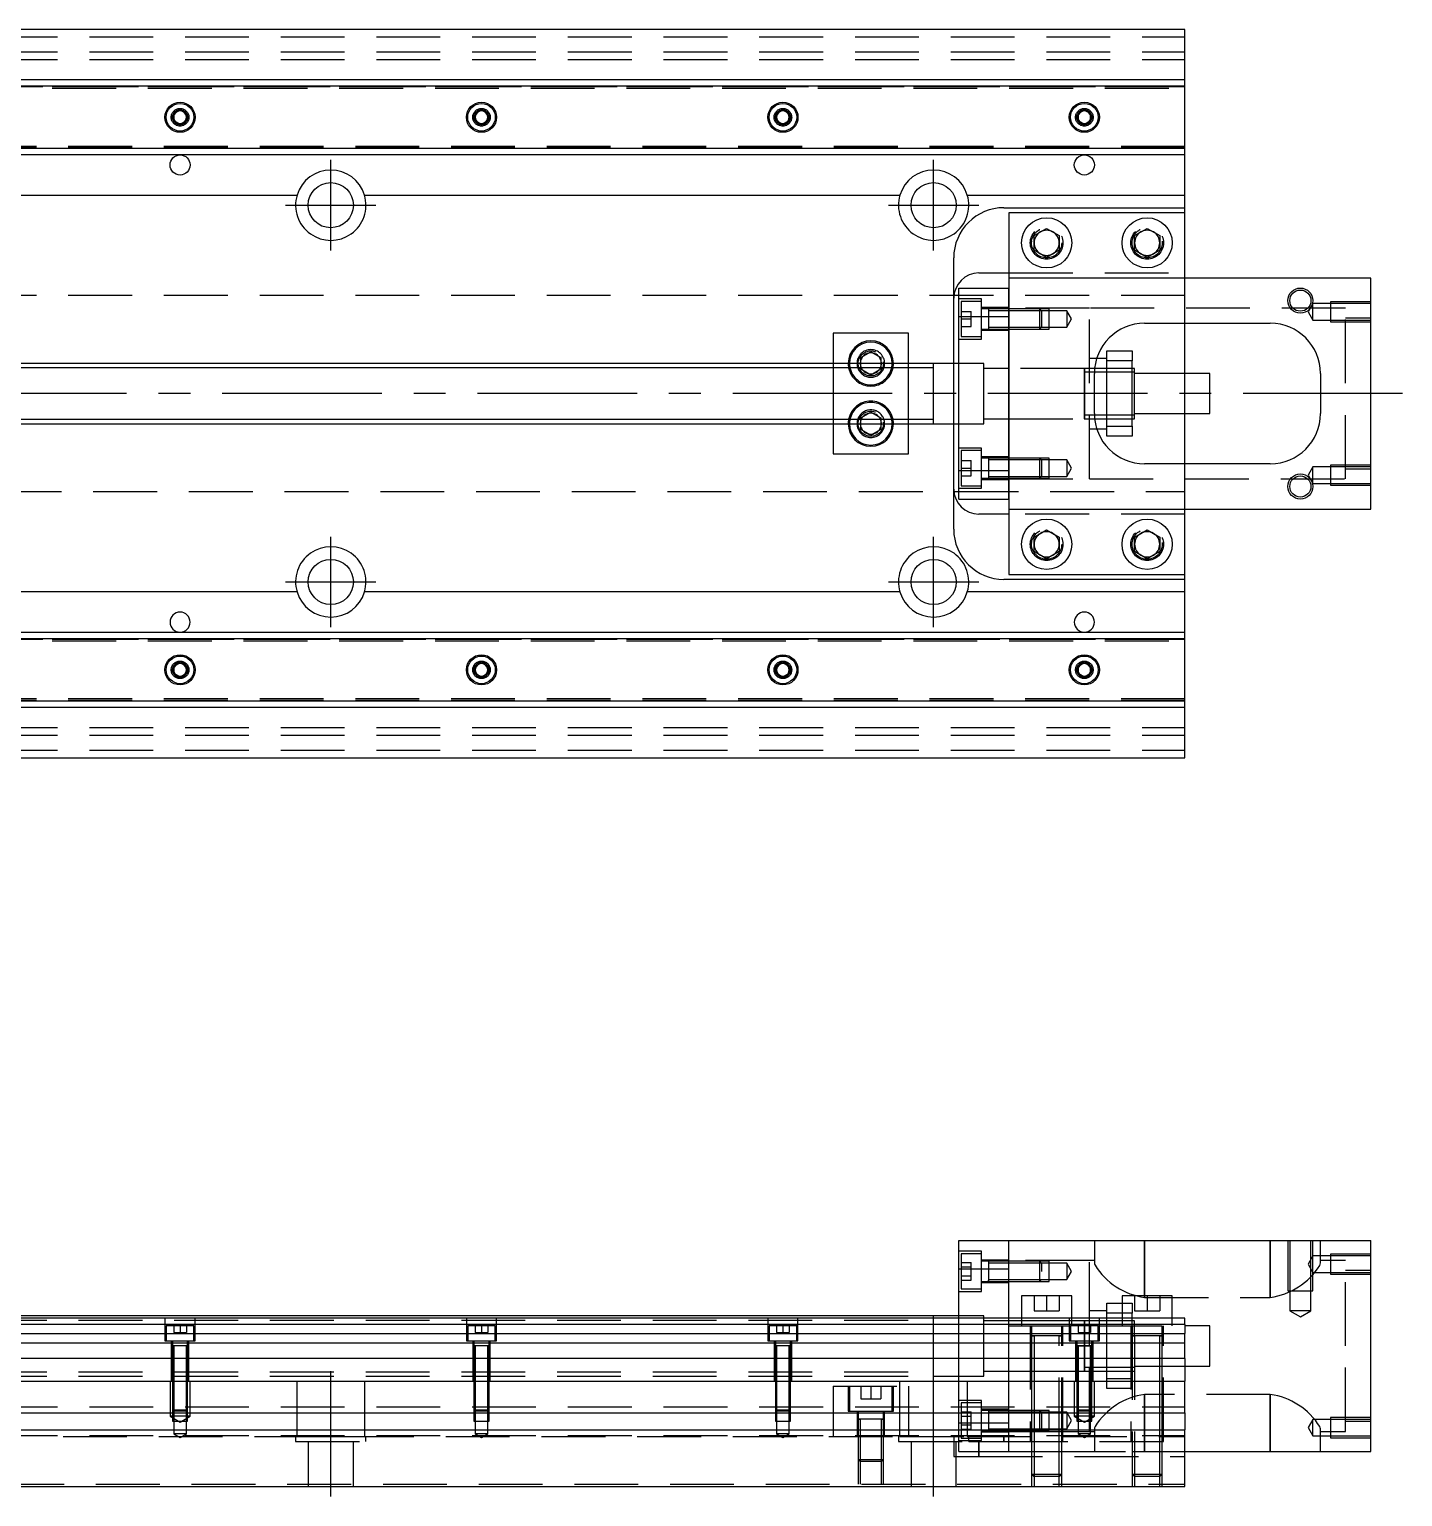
# Model space of a CAD drawing. Extents: x -10 to 787, y -267 to 77.
# Drawn here: x 350 to 623.4, y -219.6 to 72.5 of the extents above; entities that cross this region are included whole.
import ezdxf

# ---------------------------------------------------------------- set-up
doc = ezdxf.new("R2010")
doc.units = 0
doc.linetypes.add('CENTER', pattern=[50.8, 31.75, -6.35, 6.35, -6.35])
doc.linetypes.add('DASHED', pattern=[19.05, 12.7, -6.35])
doc.layers.get('0').update_dxf_attribs({"linetype": 'CONTINUOUS'})
doc.layers.add('CENTER', color=1, linetype='CENTER')

msp = doc.modelspace()

# ---------------------------------------------------------------- linework, layer by layer
at = {"color": 3, "linetype": 'DASHED'}
for p, q in [((0, 71), (580, 71)), ((0, 68), (580, 68)), ((0, 66.5), (580, 66.5)), ((335.5, 61.1), (580, 61.1)), ((335.5, 60.8), (580, 60.8)), ((340, 61.1147), (580, 61.1147)), ((381.477374, 55.25955), (381.5, 55)), ((441.477374, 55.25955), (441.5, 55)), ((498.5, 55), (498.52041, 55.24661)), ((561.477374, 55.25955), (561.5, 55)), ((580, 49.2), (335.5, 49.2)), ((580, 48.9), (335.5, 48.9)), ((580, 48.8853), (340, 48.8853)), ((549.5, 30), (549.520026, 30.346056)), ((575.477798, 30.364306), (575.5, 30)), ((545, 24), (580, 24)), ((545, 15.32971), (545, 21)), ((580, 14), (580, 23)), ((580, 19.5), (76.969694, 19.5)), ((539.5, 18.849242), (535, 18.849242)), ((535.5, 18.349242), (535.5, 11.349242)), ((539.5, 18.349242), (535.5, 18.349242)), ((539.5, 10.849242), (539.5, 18.849242)), ((605.5, 17.913456), (604.547372, 16.263456)), ((605.5, 14.613456), (605.5, 17.913456)), ((609, 17.913456), (605.5, 17.913456)), ((609, 18.26345), (609, 14.26346)), ((617, 18.26345), (609, 18.26345)), ((617, 17.913456), (609, 17.913456)), ((535.5, 16.349242), (537.5, 16.349242)), ((535.5, 14.849242), (537.5, 14.849242)), ((537.5, 14.849242), (537.5, 16.349242)), ((537.5, 13.349242), (537.5, 14.849242)), ((545, 17.099242), (539.5, 17.099242)), ((540.9, 16.849242), (539.5, 16.849242)), ((540.9, 16.849242), (540.895, 16.849242)), ((540.9, 16.849248), (540.9, 12.849238)), ((540.9, 16.849248), (540.9, 12.849238)), ((540.9, 16.849242), (540.9, 16.63278)), ((540.905, 16.849242), (540.9, 16.849242)), ((545, 16.849242), (540.9, 16.849242)), ((540.9, 16.63278), (540.9, 13.065704)), ((545, 16.499242), (540.9, 16.499242)), ((561, 17), (545, 17)), ((551.15, 16.849242), (545, 16.849242)), ((551.15, 16.849238), (545, 16.849238)), ((551.5, 16.499242), (545, 16.499242)), ((551.15, 12.849242), (551.15, 16.849242)), ((551.5, 16.499242), (551.15, 16.849242)), ((553, 16.849238), (551.15, 16.849238)), ((551.5, 16.499242), (551.5, 13.199242)), ((553, 16.499242), (551.5, 16.499242)), ((553, 12.849248), (553, 16.849238)), ((556.5, 16.499242), (553, 16.499242)), ((556.5, 16.499242), (556.5, 13.199242)), ((557.452628, 14.849242), (556.5, 16.499242)), ((556.5, 13.199242), (557.452628, 14.849242)), ((561, -17), (561, 17)), ((612, 17), (561, 17)), ((604.547372, 16.263456), (605.5, 14.613456)), ((605.5, 14.613456), (609, 14.613456)), ((609, 14.613456), (617, 14.613456)), ((612, -17), (612, 17)), ((617, 15), (612, 15)), ((535.5, 13.349242), (537.5, 13.349242)), ((539.5, 12.849242), (540.9, 12.849242)), ((539.5, 12.599242), (545, 12.599242)), ((540.895, 12.849242), (540.9, 12.849242)), ((540.9, 13.199242), (545, 13.199242)), ((540.9, 13.065704), (540.9, 12.849242)), ((540.9, 12.849242), (540.905, 12.849242)), ((540.9, 12.849242), (545, 12.849242)), ((545, 13.199242), (551.5, 13.199242)), ((545, 12.849248), (551.15, 12.849248)), ((545, 12.849242), (551.15, 12.849242)), ((551.15, 12.849242), (551.5, 13.199242)), ((551.15, 12.849248), (553, 12.849248)), ((551.5, 13.199242), (553, 13.199242)), ((553, 13.199242), (556.5, 13.199242)), ((609, 14.26346), (617, 14.26346)), ((535, 10.849242), (539.5, 10.849242)), ((535.5, 11.349242), (539.5, 11.349242)), ((510, 6), (510, 5.125)), ((515.5, 5.125), (515.5, 6)), ((519.5, 6), (519.5, 5.125)), ((519.983582, 6.286038), (520, 6)), ((525, 5.125), (525, 6)), ((534, -6), (534, 6)), ((540, 6), (535, 6)), ((540, 0), (540, 6)), ((562.460608, 7), (561, 7)), ((510, 5.125), (510, -5.125)), ((515.5, 4.8453), (515.5, 5.125)), ((517.5, 3.690598), (515.5, 4.8453)), ((519.5, 4.8453), (517.5, 3.690598)), ((519.5, 5.125), (519.5, 4.8453)), ((525, -5.125), (525, 5.125)), ((545, 5), (540, 5)), ((560.005, 5), (545, 5)), ((561, 5), (559.995, 5)), ((560, -5.000006), (560, 5.000006)), ((560, 4.25), (560, 5.000006)), ((560, 4.43509), (560, 5)), ((560, 5), (560, 4.435078)), ((560, 4.435078), (560, -4.435962)), ((560, 4.25), (560, -4.25)), ((561, 4.25), (560, 4.25)), ((562.050126, 5), (561, 5)), ((562.003126, 4.25), (561, 4.25)), ((564.5, 5), (562.050126, 5)), ((569.5, 5), (564.5, 5)), ((580, -4), (580, 4)), ((540, -6), (540, 0)), ((510, -5.125), (510, -6)), ((515.5, -4.8453), (517.5, -3.690598)), ((515.5, -5.125), (515.5, -4.8453)), ((515.5, -6), (515.5, -5.125)), ((517.5, -3.690598), (519.5, -4.8453)), ((519.5, -4.8453), (519.5, -5.125)), ((519.5, -5.125), (519.5, -6)), ((519.983582, -5.713962), (520, -6)), ((525, -6), (525, -5.125)), ((540, -5), (545, -5)), ((545, -5), (560.005, -5)), ((559.995, -5), (561, -5)), ((560, -5.000006), (560, -4.25)), ((560, -4.25), (561, -4.25)), ((560, -5), (560, -4.435962)), ((560, -4.435962), (560, -5)), ((561, -4.25), (562.003126, -4.25)), ((561, -5), (562.050126, -5)), ((562.050126, -5), (564.5, -5)), ((564.5, -5), (569.5, -5)), ((535, -6), (540, -6)), ((561, -7), (562.460608, -7)), ((539.5, -10.849242), (535, -10.849242)), ((535.5, -11.349242), (535.5, -18.349242)), ((539.5, -11.349242), (535.5, -11.349242)), ((539.5, -18.849242), (539.5, -10.849242)), ((535.5, -13.349242), (537.5, -13.349242)), ((537.5, -14.849242), (537.5, -13.349242)), ((545, -12.599242), (539.5, -12.599242)), ((540.9, -12.849242), (539.5, -12.849242)), ((540.9, -12.849242), (540.895, -12.849242)), ((540.9, -12.849238), (540.9, -16.849248)), ((540.9, -12.849238), (540.9, -16.849248)), ((540.9, -12.849242), (540.9, -13.065704)), ((540.905, -12.849242), (540.9, -12.849242)), ((545, -12.849242), (540.9, -12.849242)), ((540.9, -13.065704), (540.9, -16.63278)), ((545, -13.199242), (540.9, -13.199242)), ((551.15, -12.849242), (545, -12.849242)), ((551.15, -12.849248), (545, -12.849248)), ((551.5, -13.199242), (545, -13.199242)), ((551.15, -16.849242), (551.15, -12.849242)), ((551.5, -13.199242), (551.15, -12.849242)), ((553, -12.849248), (551.15, -12.849248)), ((551.5, -13.199242), (551.5, -16.499242)), ((553, -13.199242), (551.5, -13.199242)), ((553, -16.849238), (553, -12.849248)), ((556.5, -13.199242), (553, -13.199242)), ((556.5, -13.199242), (556.5, -16.499242)), ((557.452628, -14.849242), (556.5, -13.199242)), ((580, -23), (580, -14)), ((609, -14.26346), (609, -18.26345)), ((617, -14.26346), (609, -14.26346)), ((535.5, -14.849242), (537.5, -14.849242)), ((535.5, -16.349242), (537.5, -16.349242)), ((537.5, -16.349242), (537.5, -14.849242)), ((539.5, -16.849242), (540.9, -16.849242)), ((539.5, -17.099242), (545, -17.099242)), ((540.895, -16.849242), (540.9, -16.849242)), ((540.9, -16.499242), (545, -16.499242)), ((540.9, -16.63278), (540.9, -16.849242)), ((540.9, -16.849242), (540.905, -16.849242)), ((540.9, -16.849242), (545, -16.849242)), ((545, -21), (545, -15.32971)), ((545, -16.499242), (551.5, -16.499242)), ((545, -16.849238), (551.15, -16.849238)), ((545, -16.849242), (551.15, -16.849242)), ((545, -17), (561, -17)), ((551.15, -16.849242), (551.5, -16.499242)), ((551.15, -16.849238), (553, -16.849238)), ((551.5, -16.499242), (553, -16.499242)), ((553, -16.499242), (556.5, -16.499242)), ((556.5, -16.499242), (557.452628, -14.849242)), ((561, -17), (612, -17)), ((605.5, -14.613456), (604.547372, -16.263456)), ((604.547372, -16.263456), (605.5, -17.913456)), ((605.5, -17.913456), (605.5, -14.613456)), ((609, -14.613456), (605.5, -14.613456)), ((617, -14.613456), (609, -14.613456)), ((612, -15), (617, -15)), ((76.969694, -19.5), (580, -19.5)), ((535, -18.849242), (539.5, -18.849242)), ((535.5, -18.349242), (539.5, -18.349242)), ((605.5, -17.913456), (609, -17.913456)), ((609, -17.913456), (617, -17.913456)), ((609, -18.26345), (617, -18.26345)), ((580, -24), (545, -24)), ((549.5, -30), (549.520026, -29.653944)), ((575.477798, -29.635694), (575.5, -30)), ((335.5, -48.9), (580, -48.9)), ((335.5, -49.2), (580, -49.2)), ((340, -48.8853), (580, -48.8853)), ((381.477374, -54.74045), (381.5, -55)), ((441.477374, -54.74045), (441.5, -55)), ((501.477374, -54.74045), (501.5, -55)), ((558.5, -55), (558.52041, -54.75339)), ((580, -60.8), (335.5, -60.8)), ((580, -61.1), (335.5, -61.1)), ((580, -61.1147), (340, -61.1147)), ((0, -66.5), (580, -66.5)), ((0, -68), (580, -68)), ((0, -71), (580, -71)), ((562, -168.58), (562, -173.057288)), ((572, -179.93635), (572, -168.58)), ((572, -168.58), (572, -179.93635)), ((597, -168.58), (597, -179.93635)), ((597, -179.93635), (597, -168.58)), ((600.500006, -168.58), (600.500006, -178.58)), ((600.9, -168.58), (600.9, -178.58)), ((605.1, -178.58), (605.1, -168.58)), ((605.499994, -178.58), (605.499994, -168.58)), ((607, -173.057288), (607, -168.58)), ((539.5, -170.730758), (535, -170.730758)), ((535.5, -171.230758), (535.5, -174.730758)), ((539.5, -171.230758), (535.5, -171.230758)), ((539.5, -178.730758), (539.5, -170.730758)), ((605.5, -171.666544), (604.547372, -173.316544)), ((609, -171.666544), (605.5, -171.666544)), ((609, -171.31655), (609, -175.31654)), ((617, -171.31655), (609, -171.31655)), ((617, -171.666544), (609, -171.666544)), ((535.5, -172.998706), (537.5, -172.998706)), ((535.5, -173.864732), (537.5, -173.864732)), ((535.5, -174.730758), (535.5, -178.230758)), ((537.5, -173.864732), (537.5, -172.998706)), ((537.5, -175.596782), (537.5, -173.864732)), ((545, -172.480758), (539.5, -172.480758)), ((540.9, -172.730758), (539.5, -172.730758)), ((540.9, -172.730758), (540.895, -172.730758)), ((540.9, -172.730752), (540.9, -176.730762)), ((540.9, -172.730752), (540.9, -173.080758)), ((540.9, -172.730758), (540.9, -172.947426)), ((545, -172.730758), (540.9, -172.730758)), ((540.905, -172.730758), (540.9, -172.730758)), ((540.9, -172.947426), (540.9, -174.730758)), ((540.9, -173.080758), (540.9, -174.597714)), ((545, -173.080758), (540.9, -173.080758)), ((540.9, -174.597714), (540.9, -174.863802)), ((540.9, -174.730758), (540.9, -176.730762)), ((540.9, -174.730758), (540.9, -176.51405)), ((540.9, -174.863802), (540.9, -176.380758)), ((561, -172.58), (545, -172.58)), ((551.15, -172.730758), (545, -172.730758)), ((551.15, -172.73076), (545, -172.730762)), ((551.5, -173.080758), (545, -173.080758)), ((551.15, -174.730758), (551.15, -172.730758)), ((551.5, -173.080758), (551.15, -172.730758)), ((553, -172.730762), (551.15, -172.73076)), ((551.15, -176.730758), (551.15, -174.730758)), ((551.5, -173.080758), (551.5, -174.730758)), ((553, -173.080758), (551.5, -173.080758)), ((553, -176.730752), (553, -172.730762)), ((556.5, -173.080758), (553, -173.080758)), ((556.5, -173.080758), (556.5, -174.730758)), ((557.452628, -174.730758), (556.5, -173.080758)), ((556.5, -174.730758), (556.5, -176.380758)), ((556.5, -176.380758), (557.452628, -174.730758)), ((561, -185.58), (561, -172.58)), ((562, -172.58), (561, -172.58)), ((562, -173.057288), (562.033206, -173.27572)), ((562.033206, -173.27572), (562.130496, -173.532408)), ((604.547372, -173.316544), (605.5, -174.966544)), ((605.5, -174.966544), (609, -174.966544)), ((606.848666, -173.575906), (606.961422, -173.294492)), ((606.961422, -173.294492), (607, -173.057288)), ((612, -172.58), (607, -172.58)), ((609, -174.966544), (617, -174.966544)), ((612, -189.58), (612, -172.58)), ((617, -174.58), (612, -174.58)), ((535.5, -175.596782), (537.5, -175.596782)), ((535.5, -176.462808), (537.5, -176.462808)), ((537.5, -176.462808), (537.5, -175.596782)), ((539.5, -176.730758), (540.905, -176.730758)), ((539.5, -176.980758), (545, -176.980758)), ((540.895, -176.730758), (545, -176.730758)), ((540.9, -176.380758), (540.9, -176.730762)), ((540.9, -176.380758), (545, -176.380758)), ((540.9, -176.51405), (540.9, -176.730758)), ((540.9, -176.51405), (540.9, -176.730758)), ((540.9, -176.730758), (540.9, -176.51409)), ((545, -176.380758), (551.5, -176.380758)), ((545, -176.730752), (551.15, -176.730756)), ((545, -176.730758), (551.15, -176.730758)), ((551.15, -176.730758), (551.5, -176.380758)), ((551.15, -176.730756), (553, -176.730752)), ((551.5, -176.380758), (553, -176.380758)), ((553, -176.380758), (556.5, -176.380758)), ((609, -175.31654), (617, -175.31654)), ((535, -178.730758), (539.5, -178.730758)), ((535.5, -178.230758), (539.5, -178.230758)), ((550, -179.58), (550, -182.58)), ((552.5, -179.58), (552.5, -182.58)), ((555, -179.58), (555, -182.58)), ((564.5, -181.08), (569.5, -181.08)), ((564.5, -183.08), (564.5, -181.08)), ((569.5, -181.08), (569.5, -183.08)), ((570, -179.58), (570, -182.58)), ((572, -179.93635), (597, -179.93635)), ((572.5, -179.58), (572.5, -182.58)), ((575, -179.58), (575, -182.58)), ((600.500006, -178.58), (605.499994, -178.58)), ((600.9, -178.58), (600.9, -182.58)), ((605.1, -182.58), (605.1, -178.58)), ((530, -184.078756), (530, -183.58)), ((540, -183.58), (535, -183.58)), ((540, -184.08), (540, -183.58)), ((550, -182.58), (552.5, -182.58)), ((552.5, -182.58), (555, -182.58)), ((564.5, -182.58), (561, -182.58)), ((569.5, -183.08), (564.5, -183.08)), ((564.5, -185.58), (564.5, -183.08)), ((569.5, -185.58), (569.5, -183.08)), ((570, -182.58), (572.5, -182.58)), ((572.5, -182.58), (575, -182.58)), ((605.1, -182.58), (600.9, -182.58)), ((600.9, -182.58), (603, -183.792436)), ((603, -183.792436), (605.1, -182.58)), ((55, -184.455), (530, -184.455)), ((377, -184.08), (377, -188.58)), ((382.75, -185.58), (377.25, -185.58)), ((377.25, -185.58), (377.25, -188.58)), ((378.75, -185.58), (378.75, -186.88)), ((378.75, -186.88), (380, -186.88)), ((380, -185.58), (380, -186.88)), ((380, -186.88), (381.25, -186.88)), ((381.25, -185.58), (381.25, -186.88)), ((382.75, -188.58), (382.75, -185.58)), ((383, -188.58), (383, -184.08)), ((437, -184.08), (437, -188.58)), ((442.75, -185.58), (437.25, -185.58)), ((437.25, -185.58), (437.25, -188.58)), ((438.75, -185.58), (438.75, -186.88)), ((438.75, -186.88), (440, -186.88)), ((440, -185.58), (440, -186.88)), ((440, -186.88), (441.25, -186.88)), ((441.25, -185.58), (441.25, -186.88)), ((442.75, -188.58), (442.75, -185.58)), ((443, -188.58), (443, -184.08)), ((497, -184.08), (497, -188.58)), ((502.75, -185.58), (497.25, -185.58)), ((497.25, -185.58), (497.25, -188.58)), ((498.75, -185.58), (498.75, -186.88)), ((498.75, -186.88), (500, -186.88)), ((500, -185.58), (500, -186.88)), ((500, -186.88), (501.25, -186.88)), ((501.25, -185.58), (501.25, -186.88)), ((502.75, -188.58), (502.75, -185.58)), ((503, -188.58), (503, -184.08)), ((530, -189.379962), (530, -184.078756)), ((535, -196.58), (535, -184.08)), ((540, -189.58), (540, -184.08)), ((545, -184.58), (540, -184.58)), ((545, -185.58), (545, -184.08)), ((547.5, -184.58), (545, -184.58)), ((545, -185.58), (557.25, -185.58)), ((545, -196.58), (545, -185.58)), ((547.5, -184.08), (547.5, -185.58)), ((557.5, -184.58), (547.5, -184.58)), ((549.25, -185.58), (549.25, -208.58)), ((549.5, -185.58), (549.5, -187.58)), ((555.5, -187.58), (555.5, -185.58)), ((555.75, -208.58), (555.75, -185.58)), ((557, -184.08), (557, -188.58)), ((562.75, -185.58), (557.25, -185.58)), ((557.25, -185.58), (557.25, -188.58)), ((557.5, -185.58), (557.5, -184.08)), ((560.005, -184.58), (557.5, -184.58)), ((558.75, -185.58), (558.75, -186.88)), ((558.75, -186.88), (560, -186.88)), ((561, -184.58), (559.995, -184.58)), ((560, -184.58), (560, -185.144922)), ((560, -185.14491), (560, -184.58)), ((560, -185.144922), (560, -185.4797)), ((560, -185.58), (560, -186.88)), ((560, -186.88), (561.25, -186.88)), ((564.5, -184.58), (561, -184.58)), ((561, -188.58), (561, -185.58)), ((561.25, -185.58), (561.25, -186.88)), ((562.75, -185.58), (580, -185.58)), ((562.75, -188.58), (562.75, -185.58)), ((563, -188.58), (563, -184.08)), ((567.5, -184.58), (564.5, -184.58)), ((564.5, -196.08), (564.5, -185.58)), ((567.5, -184.08), (567.5, -185.58)), ((569.5, -184.58), (567.5, -184.58)), ((569.25, -185.58), (569.25, -208.58)), ((570, -184.58), (569.5, -184.58)), ((569.5, -185.58), (569.5, -187.58)), ((570, -185.58), (570, -184.58)), ((570, -187.58), (570, -185.58)), ((575.5, -187.58), (575.5, -185.58)), ((575.75, -208.58), (575.75, -185.58)), ((577.5, -185.58), (577.5, -184.08)), ((585, -185.58), (580, -185.58)), ((585, -193.58), (585, -185.58)), ((377, -188.58), (383, -188.58)), ((378.25, -188.58), (378.25, -196.58)), ((379.998804, -189.58), (378.499994, -189.58)), ((378.5, -188.58), (378.5, -189.58)), ((378.5, -189.575), (378.5, -189.58)), ((378.624678, -189.58), (378.5, -189.58)), ((378.5, -189.58), (378.5, -196.58)), ((378.5, -189.58), (378.5, -189.585)), ((379.998804, -189.58), (378.624678, -189.58)), ((378.75, -189.58), (378.75, -196.58)), ((381.500006, -189.58), (379.998804, -189.58)), ((381.37533, -189.58), (379.998804, -189.58)), ((381.25, -196.58), (381.25, -189.58)), ((381.5, -189.58), (381.37533, -189.58)), ((381.5, -189.58), (381.5, -188.58)), ((381.5, -189.58), (381.5, -189.575)), ((381.5, -196.58), (381.5, -189.58)), ((381.5, -189.585), (381.5, -189.58)), ((381.75, -196.58), (381.75, -188.58)), ((437, -188.58), (443, -188.58)), ((438.25, -188.58), (438.25, -196.58)), ((439.998804, -189.58), (438.499994, -189.58)), ((438.5, -188.58), (438.5, -189.58)), ((438.5, -189.575), (438.5, -189.58)), ((438.624678, -189.58), (438.5, -189.58)), ((438.5, -189.58), (438.5, -196.58)), ((438.5, -189.58), (438.5, -189.585)), ((439.998804, -189.58), (438.624678, -189.58)), ((438.75, -189.58), (438.75, -196.58)), ((441.500006, -189.58), (439.998804, -189.58)), ((441.37533, -189.58), (439.998804, -189.58)), ((441.25, -196.58), (441.25, -189.58)), ((441.5, -189.58), (441.37533, -189.58)), ((441.5, -189.58), (441.5, -188.58)), ((441.5, -189.58), (441.5, -189.575)), ((441.5, -196.58), (441.5, -189.58)), ((441.5, -189.585), (441.5, -189.58)), ((441.75, -196.58), (441.75, -188.58)), ((497, -188.58), (503, -188.58)), ((498.25, -188.58), (498.25, -196.58)), ((499.998804, -189.58), (498.499994, -189.58)), ((498.5, -188.58), (498.5, -189.58)), ((498.5, -189.575), (498.5, -189.58)), ((498.624678, -189.58), (498.5, -189.58)), ((498.5, -189.58), (498.5, -189.585)), ((498.5, -189.58), (498.5, -196.58)), ((499.998804, -189.58), (498.624678, -189.58)), ((498.75, -189.58), (498.75, -196.58)), ((501.500006, -189.58), (499.998804, -189.58)), ((501.37533, -189.58), (499.998804, -189.58)), ((501.25, -196.58), (501.25, -189.58)), ((501.5, -189.58), (501.37533, -189.58)), ((501.5, -189.58), (501.5, -188.58)), ((501.5, -189.58), (501.5, -189.575)), ((501.5, -189.585), (501.5, -189.58)), ((501.5, -196.58), (501.5, -189.58)), ((501.75, -196.58), (501.75, -188.58)), ((530, -189.780026), (530, -189.379962)), ((530, -195.579164), (530, -189.780026)), ((540, -195.58), (540, -189.58)), ((555.500006, -187.58), (549.499994, -187.58)), ((555.500006, -187.58), (549.499994, -187.58)), ((549.5, -187.575), (549.5, -187.58)), ((549.5, -187.58), (549.84965, -187.58)), ((549.849602, -187.58), (549.5, -187.58)), ((549.5, -187.58), (549.5, -196.58)), ((549.5, -187.58), (549.5, -187.585)), ((555.15035, -187.58), (549.849602, -187.58)), ((550, -187.58), (550, -196.58)), ((555, -208.58), (555, -187.58)), ((555.150204, -187.58), (555.5, -187.58)), ((555.5, -187.58), (555.15035, -187.58)), ((555.5, -187.58), (555.5, -187.575)), ((555.5, -208.58), (555.5, -187.58)), ((555.5, -187.585), (555.5, -187.58)), ((557, -188.58), (563, -188.58)), ((558.25, -188.58), (558.25, -196.58)), ((561.500006, -189.58), (558.499994, -189.58)), ((560, -189.58), (558.499994, -189.58)), ((558.5, -188.58), (558.5, -189.58)), ((558.5, -189.575), (558.5, -189.58)), ((558.5, -189.58), (558.62467, -189.58)), ((558.624678, -189.58), (558.5, -189.58)), ((558.5, -189.58), (558.5, -189.585)), ((558.5, -189.58), (558.5, -196.58)), ((558.62467, -189.58), (561.375392, -189.58)), ((559.998804, -189.58), (558.624678, -189.58)), ((558.75, -189.58), (558.75, -196.58)), ((561.37533, -189.58), (559.998804, -189.58)), ((560, -186.97963), (560, -188.579882)), ((560, -188.579882), (560, -189.379974)), ((560, -189.379974), (560, -189.58)), ((561.500006, -189.58), (560, -189.58)), ((560, -189.58), (560, -193.83)), ((560, -189.58), (560, -194.015962)), ((561, -189.58), (561, -188.58)), ((561, -206.58), (561, -189.58)), ((561.25, -196.58), (561.25, -189.58)), ((561.5, -189.58), (561.37533, -189.58)), ((561.375392, -189.58), (561.5, -189.58)), ((561.5, -189.58), (561.5, -188.58)), ((561.5, -189.58), (561.5, -189.575)), ((561.5, -189.585), (561.5, -189.58)), ((561.5, -196.58), (561.5, -189.58)), ((561.75, -196.58), (561.75, -188.58)), ((575.500006, -187.58), (569.499994, -187.58)), ((575.500006, -187.58), (569.499994, -187.58)), ((569.5, -187.575), (569.5, -187.58)), ((569.5, -187.58), (569.84965, -187.58)), ((569.849602, -187.58), (569.5, -187.58)), ((569.5, -187.58), (569.5, -187.585)), ((569.5, -187.58), (569.5, -208.58)), ((575.15035, -187.58), (569.849602, -187.58)), ((570, -187.58), (570, -208.58)), ((575, -196.58), (575, -187.58)), ((575.150204, -187.58), (575.5, -187.58)), ((575.5, -187.58), (575.15035, -187.58)), ((575.5, -187.58), (575.5, -187.575)), ((575.5, -187.585), (575.5, -187.58)), ((575.5, -196.58), (575.5, -187.58)), ((612, -206.58), (612, -189.58)), ((55, -194.705), (530, -194.705)), ((55, -195.58), (530, -195.58)), ((529.995, -195.58), (530, -195.58)), ((530, -195.58), (530, -195.579164)), ((530, -195.58), (530.005, -195.58)), ((530, -195.58), (535, -195.58)), ((535, -195.58), (540, -195.58)), ((540, -194.58), (545, -194.58)), ((545, -194.58), (549.5, -194.58)), ((549.5, -194.58), (550, -194.58)), ((550, -194.58), (555, -194.58)), ((555, -194.58), (555.5, -194.58)), ((555.5, -194.58), (558.5, -194.58)), ((558.5, -194.58), (558.75, -194.58)), ((558.75, -194.58), (560, -194.58)), ((559.995, -194.58), (560, -194.58)), ((560, -194.580006), (560, -193.83)), ((560, -193.83), (561, -193.83)), ((560, -194.58), (560, -194.015962)), ((560, -194.015962), (560, -194.58)), ((560, -194.58), (560.005, -194.58)), ((560, -194.58), (561, -194.58)), ((561, -193.83), (561.25, -193.83)), ((561, -194.58), (561.25, -194.58)), ((561.25, -193.83), (561.5, -193.83)), ((561.25, -194.58), (561.5, -194.58)), ((561.5, -194.58), (564.5, -194.58)), ((564.5, -194.58), (569.5, -194.58)), ((569.5, -193.83), (570, -193.83)), ((569.5, -194.58), (570, -194.58)), ((570, -193.58), (575, -193.58)), ((575, -193.58), (575.5, -193.58)), ((575.5, -193.58), (580, -193.58)), ((580, -193.58), (585, -193.58)), ((378, -196.58), (378, -203.58)), ((378.5, -196.58), (378.5, -202.33)), ((378.500006, -196.58), (378.500002, -202.33)), ((378.75, -196.58), (378.75, -202.58)), ((381.25, -202.58), (381.25, -196.58)), ((381.499998, -202.33), (381.499994, -196.58)), ((381.5, -202.33), (381.5, -196.58)), ((382, -203.58), (382, -196.58)), ((403.291796, -207.58), (403.291796, -196.58)), ((416.708204, -196.58), (416.708204, -207.58)), ((438.5, -196.58), (438.5, -202.33)), ((438.500006, -196.58), (438.500002, -202.33)), ((438.75, -196.58), (438.75, -202.58)), ((441.25, -202.58), (441.25, -196.58)), ((441.499998, -202.33), (441.499994, -196.58)), ((441.5, -202.33), (441.5, -196.58)), ((498.5, -196.58), (498.5, -202.33)), ((498.500006, -196.58), (498.500002, -202.33)), ((498.75, -196.58), (498.75, -202.58)), ((501.25, -202.58), (501.25, -196.58)), ((501.499998, -202.33), (501.499994, -196.58)), ((501.5, -202.33), (501.5, -196.58)), ((510, -197.58), (510, -202.88)), ((510, -197.58), (525, -197.58)), ((513, -197.58), (513, -202.58)), ((513.25, -197.58), (513.25, -202.58)), ((515.5, -197.58), (515.5, -200.08)), ((517.5, -197.58), (517.5, -200.08)), ((519.5, -197.58), (519.5, -200.08)), ((521.75, -202.58), (521.75, -197.58)), ((522, -202.58), (522, -197.58)), ((523.291796, -207.58), (523.291796, -196.58)), ((525, -197.58), (525, -202.88)), ((535, -202.88), (535, -196.58)), ((536.708204, -196.58), (536.708204, -207.58)), ((545, -202.88), (545, -196.58)), ((549.5, -196.58), (549.5, -202.88)), ((550, -196.58), (550, -202.88)), ((558, -196.58), (558, -203.58)), ((558.5, -196.58), (558.5, -202.33)), ((558.500006, -196.58), (558.500006, -202.330006)), ((558.75, -196.58), (558.75, -202.58)), ((561.25, -202.58), (561.25, -196.58)), ((561.499994, -202.330006), (561.499994, -196.58)), ((561.5, -202.33), (561.5, -196.58)), ((562, -203.58), (562, -196.58)), ((564.5, -196.08), (569.5, -196.08)), ((564.5, -198.08), (564.5, -196.08)), ((569.5, -198.08), (564.5, -198.08)), ((575, -202.88), (575, -196.58)), ((575.5, -202.88), (575.5, -196.58)), ((515.5, -200.08), (517.5, -200.08)), ((517.5, -200.08), (519.5, -200.08)), ((539.5, -200.429242), (535, -200.429242)), ((535.5, -200.929242), (535.5, -202.88)), ((539.5, -200.929242), (535.5, -200.929242)), ((539.5, -208.429242), (539.5, -200.429242)), ((597, -199.22365), (572, -199.22365)), ((572, -210.58), (572, -199.22365)), ((572, -199.22365), (572, -208.58)), ((597, -199.22365), (597, -210.58)), ((597, -210.58), (597, -199.22365)), ((0, -201.73), (580, -201.73)), ((382, -203.58), (378, -203.58)), ((378, -203.58), (380, -204.7347)), ((378.5, -202.33), (381.5, -202.33)), ((378.5, -202.33), (378.75, -202.58)), ((378.500002, -202.33), (378.500006, -202.88)), ((378.500006, -202.88), (378.500006, -204.58)), ((381.25, -202.58), (378.75, -202.58)), ((378.75, -202.58), (378.75, -204.58)), ((380, -204.7347), (382, -203.58)), ((381.25, -202.58), (381.5, -202.33)), ((381.25, -204.58), (381.25, -202.58)), ((381.499994, -202.88), (381.499998, -202.33)), ((381.499994, -204.58), (381.499994, -202.88)), ((438.5, -202.33), (441.5, -202.33)), ((438.5, -202.33), (438.75, -202.58)), ((438.500002, -202.33), (438.500006, -202.88)), ((438.500006, -202.88), (438.500006, -204.58)), ((441.25, -202.58), (438.75, -202.58)), ((438.75, -202.58), (438.75, -204.58)), ((441.25, -202.58), (441.5, -202.33)), ((441.25, -204.58), (441.25, -202.58)), ((441.499994, -202.88), (441.499998, -202.33)), ((441.499994, -204.58), (441.499994, -202.88)), ((498.5, -202.33), (501.5, -202.33)), ((498.5, -202.33), (498.75, -202.58)), ((498.500002, -202.33), (498.500006, -202.88)), ((498.500006, -202.88), (498.500006, -204.58)), ((501.25, -202.58), (498.75, -202.58)), ((498.75, -202.58), (498.75, -204.58)), ((501.25, -202.58), (501.5, -202.33)), ((501.25, -204.58), (501.25, -202.58)), ((501.499994, -202.88), (501.499998, -202.33)), ((501.499994, -204.58), (501.499994, -202.88)), ((510, -202.88), (510, -206.28)), ((513, -202.58), (522, -202.58)), ((514.75, -202.58), (514.75, -207.58)), ((515, -202.58), (515, -202.88)), ((515, -202.88), (515, -204.18)), ((515, -204.175), (515, -204.18)), ((515, -204.18), (515.257448, -204.18)), ((515.257468, -204.18), (515, -204.18)), ((515, -204.18), (515, -204.185)), ((515, -204.18), (515, -206.28)), ((519.742552, -204.18), (515.257468, -204.18)), ((515.4, -204.18), (515.4, -206.28)), ((519.6, -206.28), (519.6, -204.18)), ((520, -204.18), (519.742552, -204.18)), ((519.742602, -204.18), (520, -204.18)), ((520, -202.88), (520, -202.58)), ((520, -204.18), (520, -202.88)), ((520, -204.18), (520, -204.175)), ((520, -204.185), (520, -204.18)), ((520, -206.28), (520, -204.18)), ((520.25, -207.58), (520.25, -202.58)), ((525, -202.88), (525, -206.28)), ((535, -204.90971), (535, -202.88)), ((535.5, -202.697192), (537.5, -202.697192)), ((535.5, -202.88), (535.5, -204.429242)), ((535.5, -203.563218), (537.5, -203.563218)), ((535.5, -204.429242), (535.5, -206.28)), ((537.5, -203.563218), (537.5, -202.697192)), ((537.5, -205.295268), (537.5, -203.563218)), ((545, -202.179242), (539.5, -202.179242)), ((540.9, -202.429242), (539.5, -202.429242)), ((540.9, -202.429242), (540.895, -202.429242)), ((540.9, -202.429238), (540.9, -206.429248)), ((540.9, -202.429238), (540.9, -206.429248)), ((540.9, -202.429238), (540.9, -202.779242)), ((540.9, -202.429242), (540.9, -202.64591)), ((545, -202.429242), (540.9, -202.429242)), ((540.905, -202.429242), (540.9, -202.429242)), ((540.9, -202.64591), (540.9, -202.879676)), ((540.9, -202.779242), (540.9, -202.88)), ((545, -202.779242), (540.9, -202.779242)), ((540.9, -202.879676), (540.9, -204.429242)), ((540.9, -202.88), (540.9, -204.296198)), ((540.9, -204.296198), (540.9, -204.562286)), ((540.9, -204.429242), (540.9, -206.429248)), ((540.9, -204.429242), (540.9, -206.429248)), ((540.9, -204.429242), (540.9, -206.212534)), ((549.5, -202.429242), (545, -202.429242)), ((549.5, -202.429248), (545, -202.429248)), ((549.5, -202.779242), (545, -202.779242)), ((545, -206.28), (545, -202.88)), ((550, -202.429242), (549.5, -202.429242)), ((550, -202.429248), (549.5, -202.429248)), ((550, -202.779242), (549.5, -202.779242)), ((549.5, -202.88), (549.5, -206.28)), ((551.15, -202.429242), (550, -202.429242)), ((551.15, -202.429248), (550, -202.429248)), ((551.5, -202.779242), (550, -202.779242)), ((550, -202.88), (550, -206.28)), ((551.15, -204.429242), (551.15, -202.429242)), ((551.5, -202.779242), (551.15, -202.429242)), ((553, -202.429248), (551.15, -202.429248)), ((551.15, -206.429242), (551.15, -204.429242)), ((551.5, -202.779242), (551.5, -204.429242)), ((553, -202.779242), (551.5, -202.779242)), ((551.5, -204.429242), (551.5, -206.079242)), ((553, -206.429238), (553, -202.429248)), ((556.5, -202.779242), (553, -202.779242)), ((556.5, -202.779242), (556.5, -204.429242)), ((557.452628, -204.429242), (556.5, -202.779242)), ((556.5, -204.429242), (556.5, -206.079242)), ((556.5, -206.079242), (557.452628, -204.429242)), ((562, -203.58), (558, -203.58)), ((558, -203.58), (560, -204.7347)), ((558.5, -202.33), (561.5, -202.33)), ((558.5, -202.33), (558.75, -202.58)), ((558.500006, -202.330006), (558.500006, -202.88)), ((558.500006, -202.88), (558.500006, -204.58)), ((561.25, -202.58), (558.75, -202.58)), ((558.75, -202.58), (558.75, -204.58)), ((560, -204.7347), (562, -203.58)), ((561.25, -202.58), (561.5, -202.33)), ((561.25, -204.58), (561.25, -202.58)), ((561.499994, -202.88), (561.499994, -202.330006)), ((561.499994, -204.58), (561.499994, -202.88)), ((575, -206.28), (575, -202.88)), ((575.5, -206.28), (575.5, -202.88)), ((605.5, -204.193456), (604.547372, -205.843456)), ((605.5, -207.493456), (605.5, -204.193456)), ((609, -204.193456), (605.5, -204.193456)), ((609, -203.84346), (609, -207.84345)), ((617, -203.84346), (609, -203.84346)), ((617, -204.193456), (609, -204.193456)), ((378.500006, -204.58), (381.499994, -204.58)), ((378.75, -204.58), (378.75, -207.08)), ((381.25, -207.08), (378.75, -207.08)), ((378.75, -207.08), (380, -207.801688)), ((380, -207.801688), (381.25, -207.08)), ((381.25, -207.08), (381.25, -204.58)), ((438.500006, -204.58), (441.499994, -204.58)), ((438.75, -204.58), (438.75, -207.08)), ((441.25, -207.08), (438.75, -207.08)), ((438.75, -207.08), (440, -207.801688)), ((440, -207.801688), (441.25, -207.08)), ((441.25, -207.08), (441.25, -204.58)), ((498.500006, -204.58), (501.499994, -204.58)), ((498.75, -204.58), (498.75, -207.08)), ((501.25, -207.08), (498.75, -207.08)), ((498.75, -207.08), (500, -207.801688)), ((500, -207.801688), (501.25, -207.08)), ((501.25, -207.08), (501.25, -204.58)), ((510, -206.28), (510, -207.58)), ((515, -206.28), (515, -207.58)), ((515.4, -206.28), (515.4, -207.58)), ((519.6, -207.58), (519.6, -206.28)), ((520, -207.58), (520, -206.28)), ((525, -206.28), (525, -207.58)), ((535, -204.90971), (545, -204.90971)), ((535, -206.28), (535, -204.90971)), ((535, -207.58), (535, -206.28)), ((535.5, -205.295268), (537.5, -205.295268)), ((535.5, -206.161294), (537.5, -206.161294)), ((535.5, -206.28), (535.5, -207.58)), ((537.5, -206.161294), (537.5, -205.295268)), ((539.5, -206.429242), (540.905, -206.429242)), ((539.5, -206.679242), (545, -206.679242)), ((540.895, -206.429242), (545, -206.429242)), ((540.9, -204.562286), (540.9, -206.079242)), ((540.9, -206.079242), (545, -206.079242)), ((540.9, -206.212534), (540.9, -206.280154)), ((540.9, -206.212534), (540.9, -206.280154)), ((540.9, -206.429242), (540.9, -206.212574)), ((540.9, -206.429242), (540.9, -206.212574)), ((540.9, -206.280154), (540.9, -206.429242)), ((540.9, -206.280154), (540.9, -206.429242)), ((545, -206.079242), (549.5, -206.079242)), ((545, -208.58), (545, -206.28)), ((545, -206.429238), (549.5, -206.429238)), ((545, -206.429242), (549.5, -206.429242)), ((545, -206.58), (549.5, -206.58)), ((549.5, -206.079242), (550, -206.079242)), ((549.5, -206.28), (549.5, -208.58)), ((549.5, -206.429238), (550, -206.429238)), ((549.5, -206.429242), (550, -206.429242)), ((549.5, -206.58), (550, -206.58)), ((550, -206.079242), (551.5, -206.079242)), ((550, -206.28), (550, -208.58)), ((550, -206.429238), (551.15, -206.429238)), ((550, -206.429242), (551.15, -206.429242)), ((550, -206.58), (561, -206.58)), ((551.15, -206.429242), (551.5, -206.079242)), ((551.15, -206.429238), (553, -206.429238)), ((551.5, -206.079242), (553, -206.079242)), ((553, -206.079242), (556.5, -206.079242)), ((558.500006, -204.58), (561.499994, -204.58)), ((558.75, -204.58), (558.75, -207.08)), ((561.25, -207.08), (558.75, -207.08)), ((558.75, -207.08), (560, -207.801688)), ((560, -207.801688), (561.25, -207.08)), ((561, -206.58), (562, -206.58)), ((561.25, -207.08), (561.25, -204.58)), ((562.038578, -205.865508), (562, -206.102712)), ((562, -206.102712), (562, -210.58)), ((562.151334, -205.584094), (562.038578, -205.865508)), ((575, -208.58), (575, -206.28)), ((575.5, -208.58), (575.5, -206.28)), ((604.547372, -205.843456), (605.5, -207.493456)), ((606.966794, -205.88428), (606.869504, -205.627592)), ((607, -206.102712), (606.966794, -205.88428)), ((607, -210.58), (607, -206.102712)), ((607, -206.58), (612, -206.58)), ((612, -204.58), (617, -204.58)), ((0, -207.43), (580, -207.43)), ((356.708204, -207.58), (523.291796, -207.58)), ((403, -207.58), (403, -208.58)), ((403, -208.58), (417, -208.58)), ((403.291796, -207.58), (416.708204, -207.58)), ((405.5, -208.58), (405.5, -217.58)), ((414.5, -217.58), (414.5, -208.58)), ((417, -208.58), (417, -207.58)), ((515, -207.58), (515, -212.18)), ((515.000006, -207.58), (515.000002, -212.18)), ((515.4, -207.58), (515.4, -212.58)), ((519.6, -212.58), (519.6, -207.58)), ((519.999998, -212.18), (519.999994, -207.58)), ((520, -212.18), (520, -207.58)), ((523, -207.58), (523, -208.58)), ((523, -208.58), (537, -208.58)), ((523.291796, -207.58), (536.708204, -207.58)), ((525.5, -208.58), (525.5, -217.58)), ((534, -207.58), (534, -208.58)), ((534, -208.58), (534, -211.58)), ((534.5, -217.58), (534.5, -208.58)), ((535, -210.58), (535, -207.58)), ((535, -208.429242), (539.5, -208.429242)), ((535.5, -207.58), (535.5, -207.929242)), ((535.5, -207.929242), (539.5, -207.929242)), ((536.708204, -207.58), (580, -207.58)), ((537, -208.58), (537, -207.58)), ((537, -208.58), (544, -208.58)), ((539, -211.58), (539, -208.58)), ((539, -208.58), (539, -210.58)), ((544, -208.58), (544, -207.58)), ((544, -207.58), (544, -208.58)), ((544, -208.58), (580, -208.58)), ((545, -210.58), (545, -208.58)), ((549.5, -208.58), (549.5, -215.08)), ((549.500006, -208.58), (549.500002, -215.08)), ((550, -208.58), (550, -215.58)), ((555, -215.58), (555, -208.58)), ((555.499998, -215.08), (555.499994, -208.58)), ((555.5, -215.08), (555.5, -208.58)), ((569.5, -208.58), (569.5, -215.08)), ((569.500006, -208.58), (569.500002, -215.08)), ((570, -208.58), (570, -215.58)), ((572, -208.58), (572, -210.58)), ((575, -215.58), (575, -208.58)), ((575.499998, -215.08), (575.499994, -208.58)), ((575.5, -215.08), (575.5, -208.58)), ((605.5, -207.493456), (609, -207.493456)), ((609, -207.493456), (617, -207.493456)), ((609, -207.84345), (617, -207.84345)), ((515, -212.18), (520, -212.18)), ((515, -212.18), (515.4, -212.58)), ((515.000002, -212.18), (515.000006, -217.08)), ((519.6, -212.58), (515.4, -212.58)), ((515.4, -212.58), (515.4, -217.08)), ((519.6, -212.58), (520, -212.18)), ((519.6, -217.08), (519.6, -212.58)), ((519.999994, -217.08), (519.999998, -212.18)), ((534, -211.58), (539, -211.58)), ((535, -210.58), (545, -210.58)), ((539, -210.58), (539, -211.58)), ((539, -211.58), (580, -211.58)), ((545, -210.58), (549.5, -210.58)), ((549.5, -210.58), (550, -210.58)), ((550, -210.58), (555, -210.58)), ((555, -210.58), (555.5, -210.58)), ((555.5, -210.58), (569.5, -210.58)), ((569.5, -210.58), (570, -210.58)), ((570, -210.58), (575, -210.58)), ((575, -210.58), (575.5, -210.58)), ((575.5, -210.58), (580, -210.58)), ((549.5, -215.08), (555.5, -215.08)), ((549.5, -215.08), (550, -215.58)), ((549.500002, -215.08), (549.500006, -217.58)), ((555, -215.58), (550, -215.58)), ((550, -215.58), (550, -217.58)), ((555, -215.58), (555.5, -215.08)), ((555, -217.58), (555, -215.58)), ((555.499994, -217.58), (555.499998, -215.08)), ((569.5, -215.08), (575.5, -215.08)), ((569.5, -215.08), (570, -215.58)), ((569.500002, -215.08), (569.500006, -217.58)), ((575, -215.58), (570, -215.58)), ((570, -215.58), (570, -217.58)), ((575, -215.58), (575.5, -215.08)), ((575, -217.58), (575, -215.58)), ((575.499994, -217.58), (575.499998, -215.08)), ((77.499994, -217.08), (580, -217.08))]:
    msp.add_line(p, q, dxfattribs=at)
at = {"color": 7, "linetype": 'CONTINUOUS'}
for p, q in [((580, 72.5), (340, 72.5)), ((580, 62.5), (580, 72.5)), ((340, 62.5), (580, 62.5)), ((580, 61.247728), (580, 62.5)), ((340, 61.247728), (580, 61.247728)), ((580, 48.752272), (580, 61.247728)), ((378.75, 55.721688), (380, 56.443376)), ((378.75, 54.278312), (378.75, 55.721688)), ((380, 56.443376), (381.25, 55.721688)), ((381.25, 55.721688), (381.25, 54.278312)), ((438.75, 55.721688), (440, 56.443376)), ((438.75, 54.278312), (438.75, 55.721688)), ((440, 56.443376), (441.25, 55.721688)), ((441.25, 55.721688), (441.25, 54.278312)), ((498.75, 55.721688), (500, 56.443376)), ((498.75, 54.278312), (498.75, 55.721688)), ((500, 56.443376), (501.25, 55.721688)), ((501.25, 55.721688), (501.25, 54.278312)), ((558.75, 55.721688), (560, 56.443376)), ((558.75, 54.278312), (558.75, 55.721688)), ((560, 56.443376), (561.25, 55.721688)), ((561.25, 55.721688), (561.25, 54.278312)), ((380, 53.556624), (378.75, 54.278312)), ((381.25, 54.278312), (380, 53.556624)), ((440, 53.556624), (438.75, 54.278312)), ((441.25, 54.278312), (440, 53.556624)), ((500, 53.556624), (498.75, 54.278312)), ((501.25, 54.278312), (500, 53.556624)), ((560, 53.556624), (558.75, 54.278312)), ((561.25, 54.278312), (560, 53.556624)), ((580, 48.752272), (340, 48.752272)), ((580, 47.5), (340, 47.5)), ((580, 47.5), (580, 48.752272)), ((580, 39.5), (580, 47.5)), ((340, 39.5), (403.291796, 39.5)), ((416.708204, 39.5), (523.291796, 39.5)), ((536.708204, 39.5), (580, 39.5)), ((580, 37), (580, 39.5)), ((544, 37), (580, 37)), ((580, 36), (545, 36)), ((545, 36), (545, 23)), ((580, 36), (580, 37)), ((580, 23), (580, 36)), ((550, 31.443376), (552.5, 32.886752)), ((552.5, 32.886752), (555, 31.443376)), ((570, 31.443376), (572.5, 32.886752)), ((572.5, 32.886752), (575, 31.443376)), ((550, 28.556624), (550, 31.443376)), ((555, 31.443376), (555, 28.556624)), ((570, 28.556624), (570, 31.443376)), ((575, 31.443376), (575, 28.556624)), ((534, 6), (534, 27)), ((552.5, 27.113248), (550, 28.556624)), ((555, 28.556624), (552.5, 27.113248)), ((572.5, 27.113248), (570, 28.556624)), ((575, 28.556624), (572.5, 27.113248)), ((539, 24), (545, 24)), ((535, 15.32971), (535, 21)), ((535, 21), (545, 21)), ((545, 23), (545, 15.32971)), ((617, 23), (545, 23)), ((617, -23), (617, 23)), ((535, 15.32971), (545, 15.32971)), ((535, -15.32971), (535, 15.32971)), ((545, 15.32971), (545, -15.32971)), ((545, -15.32971), (545, 15.32971)), ((525, 12), (510, 12)), ((510, 12), (510, 6)), ((525, 6), (525, 12)), ((572, 14), (597, 14)), ((580, 4), (580, 14)), ((530, 6), (340, 6)), ((515.5, 7.1547), (517.5, 8.309402)), ((515.5, 6), (515.5, 7.1547)), ((517.5, 8.309402), (519.5, 7.1547)), ((519.5, 7.1547), (519.5, 6)), ((530, 6), (529.995, 6)), ((530, -6.000006), (530, 6.000006)), ((530, 5.125), (530, 6.000006)), ((530, -5.999164), (530, 6)), ((530.005, 6), (530, 6)), ((535, 6), (530, 6)), ((564.5, 7), (562.460608, 7)), ((564.5, 8.5), (569.5, 8.5)), ((564.5, 6.5), (564.5, 8.5)), ((569.5, 6.5), (564.5, 6.5)), ((564.5, -6.5), (564.5, 6.5)), ((569.5, 8.5), (569.5, 6.5)), ((569.5, -6.5), (569.5, 6.5)), ((530, -5.125), (530, 5.125)), ((562, -4), (562, 4)), ((564.5, 4.25), (562.003126, 4.25)), ((569.5, 4.25), (564.5, 4.25)), ((570, 5), (569.5, 5)), ((570, 4.25), (569.5, 4.25)), ((570, 0), (570, 5)), ((585, 4), (570, 4)), ((585, 0), (585, 4)), ((607, 4), (607, -4)), ((570, -5), (570, 0)), ((585, -4), (585, 0)), ((530, -6.000006), (530, -5.125)), ((562.003126, -4.25), (564.5, -4.25)), ((564.5, -4.25), (569.5, -4.25)), ((569.5, -4.25), (570, -4.25)), ((569.5, -5), (570, -5)), ((570, -4), (585, -4)), ((580, -14), (580, -4)), ((340, -6), (530, -6)), ((510, -6), (510, -12)), ((515.5, -7.1547), (515.5, -6)), ((517.5, -8.309402), (515.5, -7.1547)), ((519.5, -7.1547), (517.5, -8.309402)), ((519.5, -6), (519.5, -7.1547)), ((525, -12), (525, -6)), ((529.995, -6), (530, -6)), ((530, -6), (530, -5.999164)), ((530, -6), (530.005, -6)), ((530, -6), (535, -6)), ((534, -27), (534, -6)), ((562.460608, -7), (564.5, -7)), ((564.5, -6.5), (569.5, -6.5)), ((564.5, -8.5), (564.5, -6.5)), ((569.5, -8.5), (564.5, -8.5)), ((569.5, -6.5), (569.5, -8.5)), ((510, -12), (525, -12)), ((597, -14), (572, -14)), ((535, -15.32971), (545, -15.32971)), ((535, -21), (535, -15.32971)), ((545, -15.32971), (545, -23)), ((535, -21), (545, -21)), ((545, -23), (617, -23)), ((545, -23), (545, -36)), ((580, -36), (580, -23)), ((545, -24), (539, -24)), ((550, -28.556624), (552.5, -27.113248)), ((550, -31.443376), (550, -28.556624)), ((552.5, -27.113248), (555, -28.556624)), ((555, -28.556624), (555, -31.443376)), ((570, -28.556624), (572.5, -27.113248)), ((570, -31.443376), (570, -28.556624)), ((572.5, -27.113248), (575, -28.556624)), ((575, -28.556624), (575, -31.443376)), ((552.5, -32.886752), (550, -31.443376)), ((555, -31.443376), (552.5, -32.886752)), ((572.5, -32.886752), (570, -31.443376)), ((575, -31.443376), (572.5, -32.886752)), ((580, -37), (544, -37)), ((545, -36), (580, -36)), ((580, -37), (580, -36)), ((580, -39.5), (580, -37)), ((403.291796, -39.5), (340, -39.5)), ((523.291796, -39.5), (416.708204, -39.5)), ((580, -39.5), (536.708204, -39.5)), ((580, -47.5), (580, -39.5)), ((340, -47.5), (580, -47.5)), ((340, -48.752272), (580, -48.752272)), ((580, -48.752272), (580, -47.5)), ((580, -61.247728), (580, -48.752272)), ((378.75, -54.278312), (380, -53.556624)), ((378.75, -55.721688), (378.75, -54.278312)), ((380, -53.556624), (381.25, -54.278312)), ((381.25, -54.278312), (381.25, -55.721688)), ((438.75, -54.278312), (440, -53.556624)), ((438.75, -55.721688), (438.75, -54.278312)), ((440, -53.556624), (441.25, -54.278312)), ((441.25, -54.278312), (441.25, -55.721688)), ((498.75, -54.278312), (500, -53.556624)), ((498.75, -55.721688), (498.75, -54.278312)), ((500, -53.556624), (501.25, -54.278312)), ((501.25, -54.278312), (501.25, -55.721688)), ((558.75, -54.278312), (560, -53.556624)), ((558.75, -55.721688), (558.75, -54.278312)), ((560, -53.556624), (561.25, -54.278312)), ((561.25, -54.278312), (561.25, -55.721688)), ((380, -56.443376), (378.75, -55.721688)), ((381.25, -55.721688), (380, -56.443376)), ((440, -56.443376), (438.75, -55.721688)), ((441.25, -55.721688), (440, -56.443376)), ((500, -56.443376), (498.75, -55.721688)), ((501.25, -55.721688), (500, -56.443376)), ((560, -56.443376), (558.75, -55.721688)), ((561.25, -55.721688), (560, -56.443376)), ((580, -61.247728), (340, -61.247728)), ((580, -62.5), (580, -61.247728)), ((580, -62.5), (340, -62.5)), ((580, -72.5), (580, -62.5)), ((340, -72.5), (580, -72.5)), ((535, -174.25029), (535, -168.58)), ((535, -168.58), (545, -168.58)), ((545, -168.58), (617, -168.58)), ((545, -184.08), (545, -168.58)), ((617, -210.58), (617, -168.58)), ((535, -184.08), (535, -174.25029)), ((535, -174.25029), (545, -174.25029)), ((557.5, -179.58), (547.5, -179.58)), ((547.5, -179.58), (547.5, -184.08)), ((557.5, -184.08), (557.5, -179.58)), ((577.5, -179.58), (567.5, -179.58)), ((567.5, -179.58), (567.5, -184.08)), ((577.5, -184.08), (577.5, -179.58)), ((530, -183.58), (335.5, -183.58)), ((530, -183.58), (529.995, -183.58)), ((530, -184.08), (530, -183.579994)), ((530.005, -183.58), (530, -183.58)), ((535, -183.58), (530, -183.58)), ((580, -184.08), (335.5, -184.08)), ((580, -185.332272), (335.5, -185.332272)), ((530, -189.379946), (530, -184.08)), ((560, -189.58), (560, -184.579994)), ((560, -194.580006), (560, -184.579994)), ((560, -185.33), (560, -185.58)), ((561, -185.33), (560, -185.33)), ((560, -186.88), (560, -188.58)), ((564.5, -185.33), (561, -185.33)), ((567.5, -185.33), (564.5, -185.33)), ((569.5, -185.33), (567.5, -185.33)), ((570, -185.33), (569.5, -185.33)), ((580, -185.332272), (580, -184.08)), ((580, -185.332272), (580, -187.10668)), ((335.5, -187.10668), (580, -187.10668)), ((580, -189.003076), (335.5, -189.003076)), ((530, -195.580006), (530, -189.379946)), ((560, -188.58), (560, -189.58)), ((580, -189.003076), (580, -187.10668)), ((580, -192.057372), (580, -189.003076)), ((580, -192.057372), (335.5, -192.057372)), ((580, -192.057372), (580, -196.58)), ((561.5, -193.83), (564.5, -193.83)), ((564.5, -193.83), (569.5, -193.83)), ((0, -196.58), (580, -196.58)), ((580, -202.88), (580, -196.58)), ((0, -202.88), (580, -202.88)), ((520.000006, -204.18), (514.999994, -204.18)), ((520.000006, -204.18), (514.999994, -204.18)), ((520.000006, -204.18), (514.999994, -204.18)), ((580, -202.88), (580, -206.28)), ((0, -206.28), (580, -206.28)), ((580, -217.58), (580, -206.28)), ((580, -210.58), (617, -210.58)), ((0, -217.58), (580, -217.58))]:
    msp.add_line(p, q, dxfattribs=at)
at = {"color": 3, "linetype": 'CONTINUOUS'}
for p, q in [((530, 5.125), (340, 5.125)), ((340, -5.125), (530, -5.125))]:
    msp.add_line(p, q, dxfattribs=at)
at = {"color": 7, "linetype": 'CONTINUOUS'}
for centre, radius in [((380, 55), 3), ((380, 55), 2.75), ((440, 55), 3), ((440, 55), 2.75), ((500, 55), 3), ((500, 55), 2.75), ((560, 55), 3), ((560, 55), 2.75), ((380, 45.5), 2), ((560, 45.5), 2), ((410, 37.5), 4.5), ((530, 37.5), 4.5), ((552.5, 30), 5), ((572.5, 30), 5), ((603, 18.5), 2.1), ((603, -18.5), 2.1), ((552.5, -30), 5), ((572.5, -30), 5), ((410, -37.5), 4.5), ((530, -37.5), 4.5), ((380, -55), 3), ((380, -55), 2.75), ((440, -55), 3), ((440, -55), 2.75), ((500, -55), 3), ((500, -55), 2.75), ((560, -55), 3), ((560, -55), 2.75)]:
    msp.add_circle(centre, radius, dxfattribs=at)
at = {"color": 3, "linetype": 'DASHED'}
for centre, radius in [((380, 55), 1.75), ((380, 55), 1.5), ((440, 55), 1.75), ((440, 55), 1.5), ((500, 55), 1.75), ((500, 55), 1.5), ((560, 55), 1.75), ((560, 55), 1.5), ((552.5, 30), 3.25), ((552.5, 30), 3), ((572.5, 30), 3.25), ((572.5, 30), 3), ((517.5, 6), 2.5), ((517.5, -6), 2.5), ((552.5, -30), 3.25), ((552.5, -30), 3), ((572.5, -30), 3.25), ((572.5, -30), 3), ((380, -55), 1.75), ((380, -55), 1.5), ((440, -55), 1.75), ((440, -55), 1.5), ((500, -55), 1.75), ((500, -55), 1.5), ((560, -55), 1.75), ((560, -55), 1.5)]:
    msp.add_circle(centre, radius, dxfattribs=at)
at = {"color": 3, "linetype": 'CONTINUOUS'}
for centre in [(603, 18.5), (603, -18.5)]:
    msp.add_circle(centre, 2.5, dxfattribs=at)
at = {"color": 7, "linetype": 'CONTINUOUS'}
for centre, radius, start, end in [((380, 55), 1.25, 120, 180), ((380, 55), 1.25, 60, 120), ((380, 55), 1.25, 0, 60), ((440, 55), 1.25, 120, 180), ((440, 55), 1.25, 60, 120), ((440, 55), 1.25, 0, 60), ((500, 55), 1.25, 120, 180), ((500, 55), 1.25, 60, 120), ((500, 55), 1.25, 0, 60), ((560, 55), 1.25, 120, 180), ((560, 55), 1.25, 60, 120), ((560, 55), 1.25, 0, 60), ((380, 55), 1.25, 180, 240), ((380, 55), 1.25, 240, 300), ((380, 55), 1.25, 300, 0), ((440, 55), 1.25, 180, 240), ((440, 55), 1.25, 240, 300), ((440, 55), 1.25, 300, 0), ((500, 55), 1.25, 180, 240), ((500, 55), 1.25, 240, 300), ((500, 55), 1.25, 300, 0), ((560, 55), 1.25, 180, 240), ((560, 55), 1.25, 240, 300), ((560, 55), 1.25, 300, 0), ((410, 37.5), 7, 16.60155, 163.39845), ((530, 37.5), 7, 16.60155, 163.39845), ((410, 37.5), 7, 163.39845, 16.60155), ((530, 37.5), 7, 163.39845, 16.60155), ((544, 27), 10, 90, 180), ((552.5, 30), 2.5, 120, 180), ((552.5, 30), 2.5, 60, 120), ((552.5, 30), 2.5, 0, 60), ((572.5, 30), 2.5, 120, 180), ((572.5, 30), 2.5, 60, 120), ((572.5, 30), 2.5, 0, 60), ((552.5, 30), 2.5, 180, 240), ((552.5, 30), 2.5, 300, 0), ((572.5, 30), 2.5, 180, 240), ((572.5, 30), 2.5, 300, 0), ((552.5, 30), 2.5, 240, 300), ((572.5, 30), 2.5, 240, 300), ((539, 19), 5, 90, 180), ((572, 4), 10, 90, 180), ((597, 4), 10, 0, 90), ((517.5, 6), 4.5, 0, 180), ((517.5, 6), 4.25, 0, 180), ((517.5, 6), 2.1, 162.24721, 180), ((517.5, 6), 2.1, 180, 197.75279), ((517.5, 6), 2.1, 137.75279, 162.24721), ((517.5, 6), 2.1, 102.24721, 137.75279), ((517.5, 6), 2.1, 77.75279, 102.24721), ((517.5, 6), 2.1, 42.24721, 77.75279), ((517.5, 6), 2.1, 17.75279, 42.24721), ((517.5, 6), 2.1, 0, 17.75279), ((517.5, 6), 2.1, 342.24721, 0), ((517.5, 6), 2.1, 197.75279, 204.624318), ((517.5, 6), 2.1, 204.624318, 222.24721), ((517.5, 6), 2.1, 222.24721, 257.75279), ((517.5, 6), 2.1, 257.75279, 282.24721), ((517.5, 6), 2.1, 282.24721, 317.75279), ((517.5, 6), 2.1, 317.75279, 335.375682), ((517.5, 6), 2.1, 335.375682, 342.24721), ((517.5, -6), 2.1, 162.24721, 180), ((517.5, -6), 2.1, 155.375682, 162.24721), ((517.5, -6), 2.1, 137.75279, 155.375682), ((517.5, -6), 2.1, 102.24721, 137.75279), ((517.5, -6), 2.1, 77.75279, 102.24721), ((517.5, -6), 2.1, 42.24721, 77.75279), ((517.5, -6), 2.1, 24.624318, 42.24721), ((517.5, -6), 2.1, 17.75279, 24.624318), ((517.5, -6), 2.1, 0, 17.75279), ((572, -4), 10, 180, 270), ((597, -4), 10, 270, 0), ((517.5, -6), 4.5, 180, 0), ((517.5, -6), 4.25, 180, 0), ((517.5, -6), 2.1, 180, 197.75279), ((517.5, -6), 2.1, 197.75279, 222.24721), ((517.5, -6), 2.1, 222.24721, 257.75279), ((517.5, -6), 2.1, 257.75279, 282.24721), ((517.5, -6), 2.1, 282.24721, 317.75279), ((517.5, -6), 2.1, 317.75279, 342.24721), ((517.5, -6), 2.1, 342.24721, 0), ((539, -19), 5, 180, 270), ((544, -27), 10, 180, 270), ((552.5, -30), 2.5, 120, 180), ((552.5, -30), 2.5, 60, 120), ((552.5, -30), 2.5, 0, 60), ((572.5, -30), 2.5, 120, 180), ((572.5, -30), 2.5, 60, 120), ((572.5, -30), 2.5, 0, 60), ((410, -37.5), 7, 343.39845, 196.60155), ((530, -37.5), 7, 343.39845, 196.60155), ((552.5, -30), 2.5, 180, 240), ((552.5, -30), 2.5, 300, 0), ((572.5, -30), 2.5, 180, 240), ((572.5, -30), 2.5, 300, 0), ((552.5, -30), 2.5, 240, 300), ((572.5, -30), 2.5, 240, 300), ((410, -37.5), 7, 196.60155, 343.39845), ((530, -37.5), 7, 196.60155, 343.39845), ((380, -45.5), 2, 90, 270), ((380, -45.5), 2, 270, 90), ((560, -45.5), 2, 90, 270), ((560, -45.5), 2, 270, 90), ((380, -55), 1.25, 120, 180), ((380, -55), 1.25, 180, 240), ((380, -55), 1.25, 60, 120), ((380, -55), 1.25, 0, 60), ((380, -55), 1.25, 300, 0), ((440, -55), 1.25, 120, 180), ((440, -55), 1.25, 180, 240), ((440, -55), 1.25, 60, 120), ((440, -55), 1.25, 0, 60), ((440, -55), 1.25, 300, 0), ((500, -55), 1.25, 120, 180), ((500, -55), 1.25, 180, 240), ((500, -55), 1.25, 60, 120), ((500, -55), 1.25, 0, 60), ((500, -55), 1.25, 300, 0), ((560, -55), 1.25, 120, 180), ((560, -55), 1.25, 180, 240), ((560, -55), 1.25, 60, 120), ((560, -55), 1.25, 0, 60), ((560, -55), 1.25, 300, 0), ((380, -55), 1.25, 240, 300), ((440, -55), 1.25, 240, 300), ((500, -55), 1.25, 240, 300), ((560, -55), 1.25, 240, 300)]:
    msp.add_arc(centre, radius, start, end, dxfattribs=at)
at = {"color": 3, "linetype": 'DASHED'}
for centre, radius, start, end in [((517.5, 6), 4.5, 180, 191.212271), ((517.5, 6), 4.25, 180, 191.881156), ((517.5, 6), 2.75, 0, 180), ((517.5, 6), 2.75, 180, 198.553005), ((517.5, 6), 2.75, 341.446995, 0), ((517.5, 6), 4.25, 348.118844, 0), ((517.5, 6), 4.5, 348.787729, 0), ((517.5, 6), 4.5, 191.212271, 348.787729), ((517.5, 6), 4.25, 191.881156, 348.118844), ((517.5, 6), 2.75, 198.553005, 341.446995), ((517.5, -6), 4.5, 11.212271, 168.787729), ((517.5, -6), 4.25, 11.881156, 168.118844), ((517.5, -6), 4.5, 168.787729, 180), ((517.5, -6), 4.25, 168.118844, 180), ((517.5, -6), 2.75, 161.446995, 180), ((517.5, -6), 2.75, 18.553005, 161.446995), ((517.5, -6), 2.75, 0, 18.553005), ((517.5, -6), 4.25, 0, 11.881156), ((517.5, -6), 4.5, 0, 11.212271), ((517.5, -6), 2.75, 180, 0), ((573.97411, -166.086712), 13.989624, 212.15624316, 261.88777618), ((595.003613, -166.039917), 14.039103, 278.17527976, 327.53490962), ((573.996387, -213.120083), 14.039103, 98.17527976, 147.53490962), ((595.02589, -213.073288), 13.989624, 32.15624316, 81.88777618)]:
    msp.add_arc(centre, radius, start, end, dxfattribs=at)
at = {"layer": 'CENTER', "color": 1, "linetype": 'CENTER'}
for p, q in [((410, 28.5), (410, 46.5)), ((530, 28.5), (530, 46.5)), ((401, 37.5), (419, 37.5)), ((521, 37.5), (539, 37.5)), ((623.361871, 0), (-10.32213, 0)), ((410, -46.5), (410, -28.5)), ((530, -46.5), (530, -28.5)), ((401, -37.5), (419, -37.5)), ((521, -37.5), (539, -37.5)), ((410, -219.58), (410, -194.58)), ((530, -219.58), (530, -194.58))]:
    msp.add_line(p, q, dxfattribs=at)

doc.saveas('drawing.dxf')
